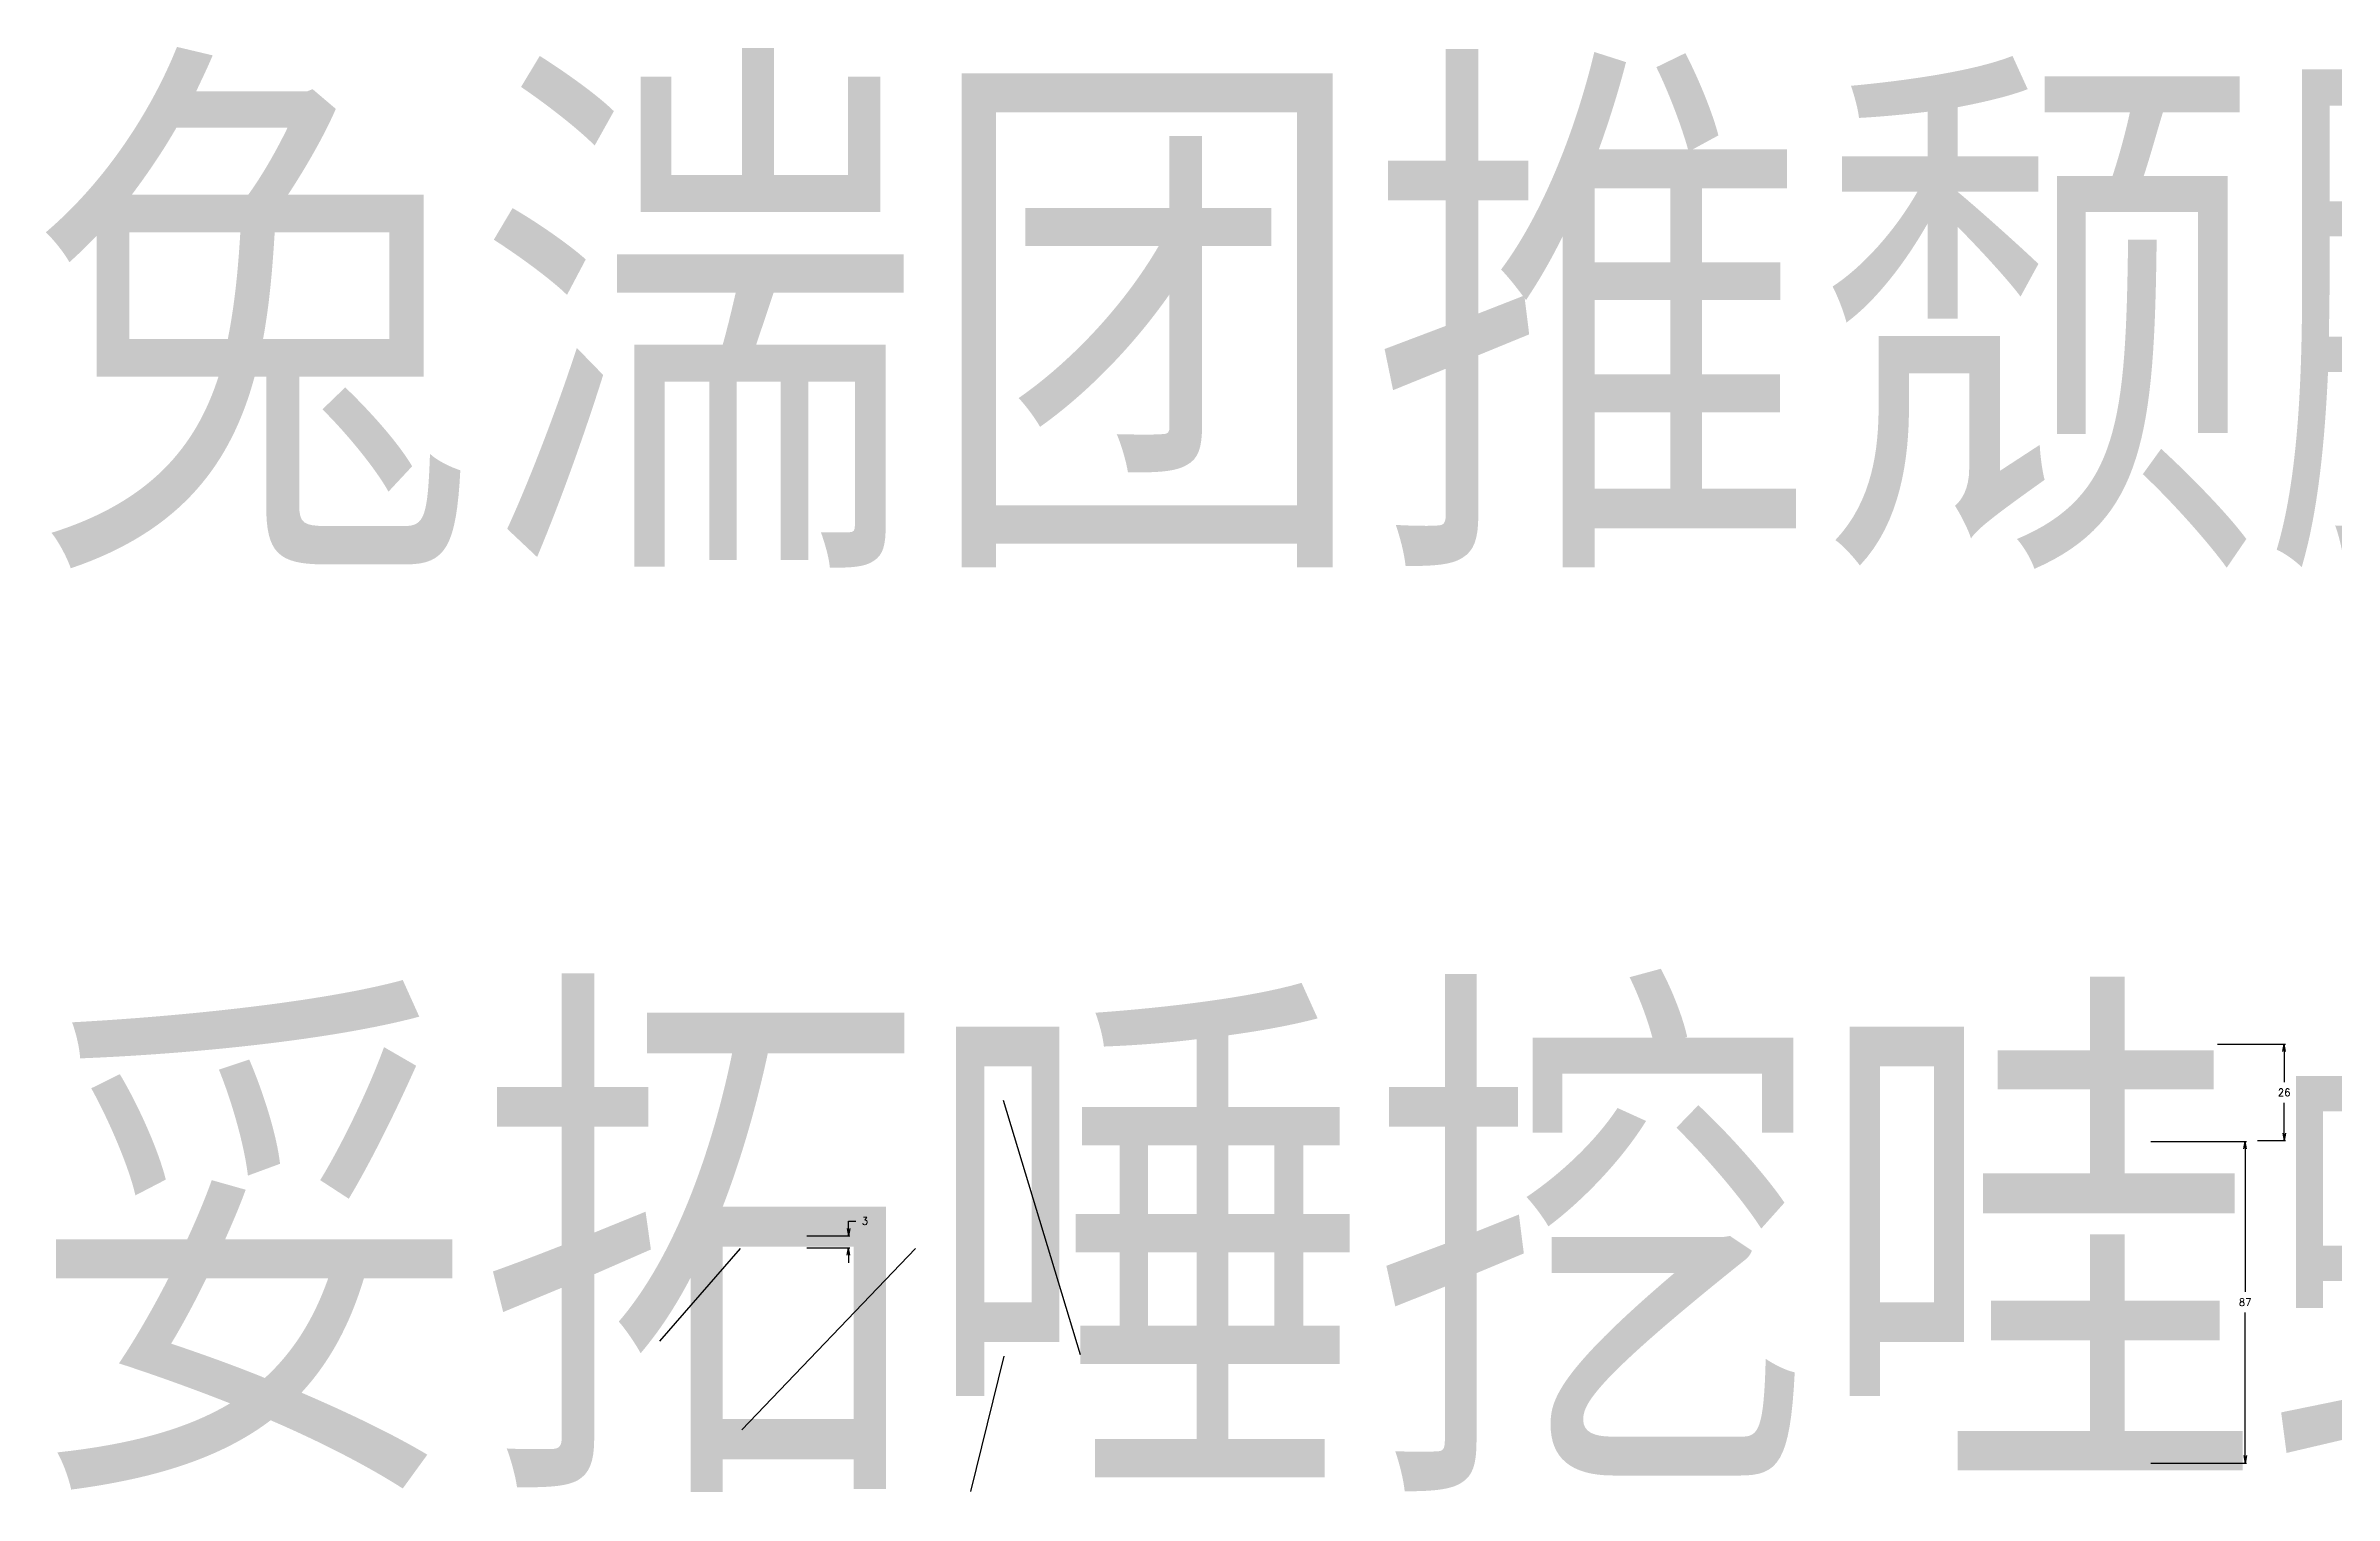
# Model space of a CAD drawing. Header units: millimetres. Extents: x 57484 to 62949, y 20083 to 192180.
# Drawn here: x 57489 to 58108, y 121424 to 121815 of the extents above; entities that cross this region are included whole.
import ezdxf

# ---------------------------------------------------------------- set-up
doc = ezdxf.new("R2010")
doc.units = ezdxf.units.MM
doc.header["$MEASUREMENT"] = 0
doc.layers.add('PenUp', color=1, linetype='Continuous')
doc.styles.add('border', font='simplex.shx', dxfattribs={"bigfont": 'border.shx'})
doc.styles.add('chin2', font='simplex.shx', dxfattribs={"bigfont": 'chin2.shx'})
doc.styles.add('gbk', font='simplex.shx', dxfattribs={"bigfont": 'gbk.shx'})
doc.dimstyles.get("Standard").update_dxf_attribs({"dimscale": 2, "dimtxt": 1, "dimasz": 1, "dimexe": 0.18, "dimexo": 0.0625, "dimgap": 0.9, "dimtad": 0, "dimtih": 1, "dimtoh": 1, "dimdec": 0, "dimzin": 12, "dimdsep": 46, "dimtxsty": 'chin2', "dimblk": 'OPEN', "dimcen": 1, "dimadec": 0, "dimazin": 3, "dimtfac": 1, "dimtdec": 0, "dimtofl": 0, "dimtmove": 0, "dimatfit": 3, "dimldrblk": 'OPEN', "dimfxl": 1, "dimtolj": 1, "dimtzin": 0, "dimarcsym": 0})

# ---------------------------------------------------------------- blocks, each defined once
blk = doc.blocks.new('_Open')
at = {"color": 0, "linetype": 'ByBlock', "lineweight": -2}
for p, q in [((-1, 0.17), (0, 0)), ((-1, -0.17), (0, 0)), ((0, 0), (-1, 0))]:
    blk.add_line(p, q, dxfattribs=at)
blk = doc.blocks.new('*D107')
at = {"color": 0, "lineweight": -2, "transparency": 16777216}
for p, q in [((58058.07, 121519.17), (58083.92, 121519.17)), ((58083.56, 121517.17), (58083.56, 121478.49)), ((58083.56, 121434.21), (58083.56, 121472.89)), ((58058.07, 121432.21), (58083.92, 121432.21))]:
    blk.add_line(p, q, dxfattribs=at)
at = {"layer": 'Defpoints', "color": 0, "transparency": 16777216}
for p in [(58057.94, 121519.17), (58057.94, 121432.21), (58083.56, 121432.21)]:
    blk.add_point(p, dxfattribs=at)
at = {"color": 0, "lineweight": -2, "transparency": 16777216, "xscale": 2, "yscale": 2, "zscale": 2}
for p, rotation in [((58083.56, 121519.17), 90), ((58083.56, 121432.21), 270)]:
    blk.add_blockref('_Open', p, dxfattribs=dict(at, rotation=rotation))
at = {"color": 0, "transparency": 16777216, "insert": (58083.56, 121475.69), "char_height": 2, "attachment_point": 5, "style": 'chin2'}
blk.add_mtext('\\A1;87', dxfattribs=at)
blk = doc.blocks.new('*D108')
at = {"color": 0, "lineweight": -2, "transparency": 16777216}
for p, q in [((58076.03, 121545.46), (58094.45, 121545.46)), ((58094.09, 121543.46), (58094.09, 121535.23)), ((58094.09, 121521.4), (58094.09, 121529.63)), ((58086.9, 121519.4), (58094.45, 121519.4))]:
    blk.add_line(p, q, dxfattribs=at)
at = {"layer": 'Defpoints', "color": 0, "transparency": 16777216}
for p in [(58075.91, 121545.46), (58086.78, 121519.4), (58094.09, 121519.4)]:
    blk.add_point(p, dxfattribs=at)
at = {"color": 0, "lineweight": -2, "transparency": 16777216, "xscale": 2, "yscale": 2, "zscale": 2}
for p, rotation in [((58094.09, 121545.46), 90), ((58094.09, 121519.4), 270)]:
    blk.add_blockref('_Open', p, dxfattribs=dict(at, rotation=rotation))
at = {"color": 0, "transparency": 16777216, "insert": (58094.09, 121532.43), "char_height": 2, "attachment_point": 5, "style": 'chin2'}
blk.add_mtext('\\A1;26', dxfattribs=at)
blk = doc.blocks.new('*D114')
at = {"color": 0, "lineweight": -2, "transparency": 16777216}
for p, q in [((57705.96, 121495.65), (57705.96, 121497.65)), ((57705.96, 121497.65), (57707.96, 121497.65)), ((57694.67, 121493.65), (57706.32, 121493.65)), ((57694.67, 121490.37), (57706.32, 121490.37)), ((57705.96, 121488.37), (57705.96, 121486.37))]:
    blk.add_line(p, q, dxfattribs=at)
at = {"layer": 'Defpoints', "color": 0, "transparency": 16777216}
for p in [(57694.55, 121493.65), (57694.55, 121490.37), (57705.96, 121493.65)]:
    blk.add_point(p, dxfattribs=at)
at = {"color": 0, "lineweight": -2, "transparency": 16777216, "xscale": 2, "yscale": 2, "zscale": 2}
for p, rotation in [((57705.96, 121493.65), 270), ((57705.96, 121490.37), 90)]:
    blk.add_blockref('_Open', p, dxfattribs=dict(at, rotation=rotation))
at = {"color": 0, "transparency": 16777216, "insert": (57710.43, 121497.65), "char_height": 2, "attachment_point": 5, "style": 'chin2'}
blk.add_mtext('\\A1;3', dxfattribs=at)

msp = doc.modelspace()

# ---------------------------------------------------------------- linework, layer by layer
for p, q in [((57747.77, 121530.29), (57768.6, 121461.6)), ((57677.11, 121441.15), (57724.05, 121490.24))]:
    msp.add_line(p, q)
at = {"layer": 'PenUp'}
for p, q in [((57654.92, 121465.14), (57676.74, 121490.24)), ((57739.06, 121424.51), (57748.02, 121461.15))]:
    msp.add_line(p, q, dxfattribs=at)

# ---------------------------------------------------------------- texts
at = {"color": 2, "style": 'gbk'}
msp.add_text('兔湍团推颓腿蜕褪退吞屯臀拖托脱鸵陀驮驼椭', height=127, dxfattribs=at).set_placement((57485.09, 121674.42))
at = {"color": 4, "style": 'border'}
msp.add_text('妥拓唾挖哇蛙洼娃瓦袜歪外豌弯湾玩顽丸烷完', height=127, dxfattribs=at).set_placement((57485.09, 121424.42))

# ---------------------------------------------------------------- dimensions: what is measured, and where the dimension line sits
for base, p1, p2, picture, middle in [((58094.09, 121519.4), (58075.91, 121545.46), (58086.78, 121519.4), '*D108', (58094.09, 121532.43)), ((58083.56, 121432.21), (58057.94, 121519.17), (58057.94, 121432.21), '*D107', (58083.56, 121475.69)), ((57705.96, 121493.65), (57694.55, 121490.37), (57694.55, 121493.65), '*D114', (57710.43, 121497.65))]:
    dim = msp.add_linear_dim(base=base, p1=p1, p2=p2, angle=90, dimstyle='Standard')
    dim.commit()
    dim.dimension.update_dxf_attribs({"geometry": picture, "text_midpoint": middle})

doc.saveas('drawing.dxf')
